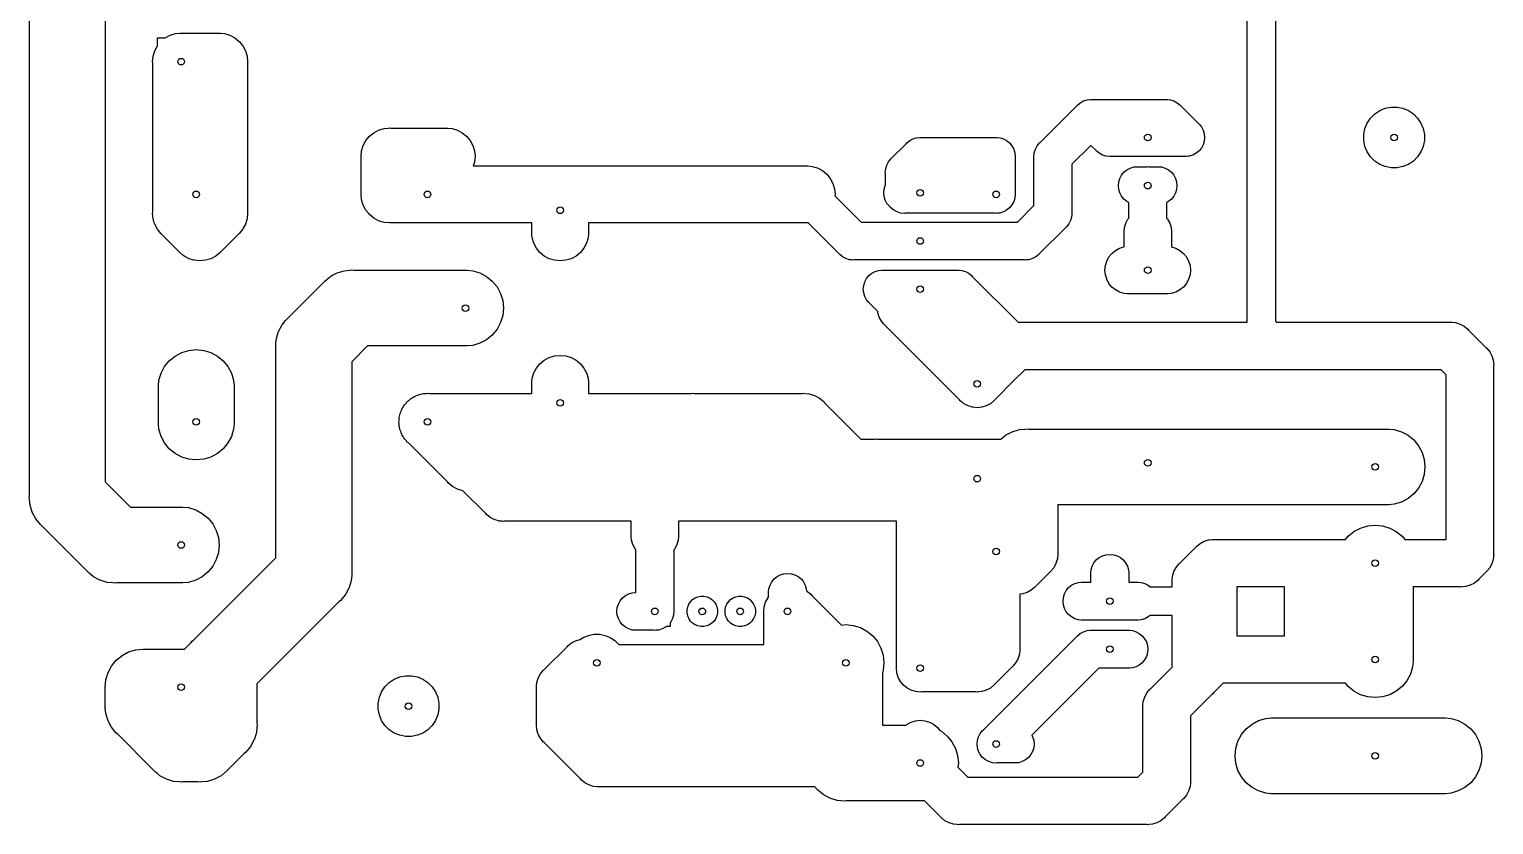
# Model space of a CAD drawing. Extents: x 49 to 127, y -191 to -26.
# Drawn here: x 50 to 127.3, y -191.3 to -149.3 of the extents above; entities that cross this region are included whole.
import ezdxf

# ---------------------------------------------------------------- set-up
doc = ezdxf.new("R2010")
doc.units = 0
doc.layers.add('BLACK', color=7, linetype='CONTINUOUS')

msp = doc.modelspace()

# ---------------------------------------------------------------- linework, layer by layer
at = {"layer": 'BLACK', "linetype": 'CONTINUOUS'}
for p, q in [((114.25, -164.75), (114.25, -140.097)), ((115.75, -140.371), (115.75, -164.689)), ((50, -173.902), (50, -146.098)), ((54, -146.828), (54, -173.172)), ((56.75, -150.159), (56.75, -149.75)), ((56.75, -149.75), (57.1587, -149.75)), ((57.1587, -149.75), (57.1626, -149.747)), ((57.1626, -149.747), (57.4232, -149.607)), ((57.4232, -149.607), (57.7059, -149.522)), ((57.7059, -149.522), (57.9263, -149.5)), ((57.9263, -149.5), (58, -149.493)), ((58, -149.493), (58.0737, -149.5)), ((58.0737, -149.5), (59.9263, -149.5)), ((59.9263, -149.5), (60, -149.493)), ((60, -149.493), (60.0737, -149.5)), ((60.0737, -149.5), (60.2941, -149.522)), ((60.2941, -149.522), (60.5768, -149.607)), ((60.5768, -149.607), (60.8374, -149.747)), ((60.8374, -149.747), (61.0658, -149.934)), ((56.5217, -150.706), (56.6075, -150.423)), ((56.6075, -150.423), (56.7468, -150.163)), ((56.7468, -150.163), (56.75, -150.159)), ((61.0658, -149.934), (61.2532, -150.163)), ((61.2532, -150.163), (61.3925, -150.423)), ((61.3925, -150.423), (61.4783, -150.706)), ((56.4927, -151), (56.5217, -150.706)), ((56.5, -151.074), (56.4927, -151)), ((56.5, -158.926), (56.5, -151.074)), ((61.4783, -150.706), (61.5073, -151)), ((61.5073, -151), (61.5, -151.074)), ((61.5, -151.074), (61.5, -157.926)), ((103.328, -155.258), (105.258, -153.328)), ((105.258, -153.328), (105.289, -153.289)), ((105.289, -153.289), (105.442, -153.165)), ((105.442, -153.165), (105.615, -153.072)), ((105.615, -153.072), (105.804, -153.014)), ((105.804, -153.014), (105.951, -153)), ((105.951, -153), (105.981, -152.997)), ((105.981, -152.997), (106, -152.995)), ((106, -152.995), (106, -152.995)), ((106, -152.995), (106.049, -153)), ((106.049, -153), (109.951, -153)), ((109.951, -153), (110, -152.995)), ((110, -152.995), (110.049, -153)), ((110.049, -153), (110.196, -153.014)), ((110.196, -153.014), (110.385, -153.072)), ((110.385, -153.072), (110.558, -153.165)), ((110.558, -153.165), (110.711, -153.289)), ((110.711, -153.289), (110.742, -153.328)), ((110.742, -153.328), (111.672, -154.258)), ((120.757, -153.98), (120.98, -153.757)), ((120.98, -153.757), (121.242, -153.582)), ((121.242, -153.582), (121.533, -153.461)), ((121.533, -153.461), (121.842, -153.4)), ((121.842, -153.4), (122.158, -153.4)), ((122.158, -153.4), (122.467, -153.461)), ((122.467, -153.461), (122.758, -153.582)), ((122.758, -153.582), (123.02, -153.757)), ((123.02, -153.757), (123.243, -153.98)), ((68.4232, -154.607), (68.7059, -154.522)), ((68.7059, -154.522), (68.9263, -154.5)), ((68.9263, -154.5), (69, -154.493)), ((69, -154.493), (69.0737, -154.5)), ((69.0737, -154.5), (72.0737, -154.5)), ((72.0737, -154.5), (72.2941, -154.522)), ((72.2941, -154.522), (72.5768, -154.607)), ((111.672, -154.258), (111.711, -154.289)), ((111.711, -154.289), (111.835, -154.442)), ((111.835, -154.442), (111.928, -154.615)), ((120.461, -154.533), (120.582, -154.242)), ((120.582, -154.242), (120.757, -153.98)), ((123.243, -153.98), (123.418, -154.242)), ((123.418, -154.242), (123.539, -154.533)), ((67.6075, -155.423), (67.7468, -155.163)), ((67.7468, -155.163), (67.9342, -154.934)), ((67.9342, -154.934), (68.1626, -154.747)), ((68.1626, -154.747), (68.4232, -154.607)), ((72.5768, -154.607), (72.8374, -154.747)), ((72.8374, -154.747), (73.0658, -154.934)), ((73.0658, -154.934), (73.2532, -155.163)), ((73.2532, -155.163), (73.3925, -155.423)), ((96.2582, -155.328), (96.2895, -155.289)), ((96.2895, -155.289), (96.4417, -155.165)), ((96.4417, -155.165), (96.6155, -155.072)), ((96.6155, -155.072), (96.804, -155.014)), ((96.804, -155.014), (96.9509, -155)), ((96.9509, -155), (96.9786, -154.997)), ((96.9786, -154.997), (97, -154.995)), ((97, -154.995), (97, -154.995)), ((97, -154.995), (97.0491, -155)), ((97.0491, -155), (98.8709, -155)), ((98.8709, -155), (98.92, -154.995)), ((98.92, -154.995), (98.9691, -155)), ((98.9691, -155), (100.951, -155)), ((100.951, -155), (101, -154.995)), ((101, -154.995), (101.049, -155)), ((101.049, -155), (101.196, -155.014)), ((101.196, -155.014), (101.385, -155.072)), ((101.385, -155.072), (101.558, -155.165)), ((101.558, -155.165), (101.711, -155.289)), ((101.711, -155.289), (101.835, -155.442)), ((103.165, -155.442), (103.289, -155.289)), ((103.289, -155.289), (103.328, -155.258)), ((111.928, -154.615), (111.986, -154.804)), ((111.986, -155.196), (111.928, -155.385)), ((111.986, -154.804), (112.005, -155)), ((112.005, -155), (111.986, -155.196)), ((120.4, -154.842), (120.461, -154.533)), ((120.4, -155.158), (120.4, -154.842)), ((120.461, -155.467), (120.4, -155.158)), ((123.539, -154.533), (123.6, -154.842)), ((123.6, -155.158), (123.539, -155.467)), ((123.6, -154.842), (123.6, -155.158)), ((67.4927, -156), (67.5217, -155.706)), ((67.5, -156.074), (67.4927, -156)), ((67.5, -157.926), (67.5, -156.074)), ((67.5217, -155.706), (67.6075, -155.423)), ((73.3925, -155.423), (73.4783, -155.706)), ((73.4783, -155.706), (73.5073, -156)), ((73.5073, -156), (73.4783, -156.294)), ((95.4876, -156.098), (96.2582, -155.328)), ((101.835, -155.442), (101.928, -155.615)), ((101.928, -155.615), (101.986, -155.804)), ((101.986, -155.804), (102.005, -156)), ((102.005, -156), (102, -156.049)), ((102, -156.049), (102, -157.951)), ((102.995, -156), (103.014, -155.804)), ((103, -156.049), (102.995, -156)), ((103, -158.586), (103, -156.049)), ((103.014, -155.804), (103.072, -155.615)), ((103.072, -155.615), (103.151, -155.467)), ((103.151, -155.467), (103.165, -155.442)), ((106, -155.414), (105, -156.414)), ((106.258, -155.672), (106, -155.414)), ((106.289, -155.711), (106.258, -155.672)), ((106.328, -155.742), (106.289, -155.711)), ((106.442, -155.835), (106.328, -155.742)), ((106.615, -155.928), (106.442, -155.835)), ((106.804, -155.986), (106.615, -155.928)), ((107, -156.005), (106.804, -155.986)), ((107.049, -156), (107, -156.005)), ((110.951, -156), (107.049, -156)), ((111, -156.005), (110.951, -156)), ((111.049, -156), (111, -156.005)), ((111.134, -155.992), (111.049, -156)), ((111.196, -155.986), (111.134, -155.992)), ((111.385, -155.928), (111.196, -155.986)), ((111.558, -155.835), (111.385, -155.928)), ((111.711, -155.711), (111.558, -155.835)), ((111.835, -155.558), (111.711, -155.711)), ((111.928, -155.385), (111.835, -155.558)), ((120.582, -155.758), (120.461, -155.467)), ((120.757, -156.02), (120.582, -155.758)), ((120.98, -156.243), (120.757, -156.02)), ((123.243, -156.02), (123.02, -156.243)), ((123.418, -155.758), (123.243, -156.02)), ((123.539, -155.467), (123.418, -155.758)), ((73.4783, -156.294), (73.4158, -156.5)), ((73.4158, -156.5), (77.9263, -156.5)), ((77.9263, -156.5), (78, -156.493)), ((78, -156.493), (78.0737, -156.5)), ((78.0737, -156.5), (91.0737, -156.5)), ((91.0737, -156.5), (91.2941, -156.522)), ((91.2941, -156.522), (91.5768, -156.607)), ((91.5768, -156.607), (91.8374, -156.747)), ((91.8374, -156.747), (92.0658, -156.934)), ((95.1552, -156.84), (95.1745, -156.644)), ((95.16, -156.889), (95.1552, -156.84)), ((95.1745, -156.644), (95.2317, -156.455)), ((95.2317, -156.455), (95.3204, -156.289)), ((95.3204, -156.289), (95.3245, -156.282)), ((95.3245, -156.282), (95.4495, -156.129)), ((95.4495, -156.129), (95.4876, -156.098)), ((105, -156.414), (105, -158.951)), ((107.625, -156.982), (107.749, -156.829)), ((107.749, -156.829), (107.902, -156.705)), ((107.902, -156.705), (108.075, -156.612)), ((108.075, -156.612), (108.264, -156.554)), ((108.264, -156.554), (108.411, -156.54)), ((108.411, -156.54), (108.951, -156.54)), ((108.951, -156.54), (109, -156.535)), ((109, -156.535), (109.049, -156.54)), ((109.049, -156.54), (109.589, -156.54)), ((109.589, -156.54), (109.736, -156.554)), ((109.736, -156.554), (109.925, -156.612)), ((109.925, -156.612), (110.098, -156.705)), ((110.098, -156.705), (110.251, -156.829)), ((110.251, -156.829), (110.375, -156.982)), ((121.242, -156.418), (120.98, -156.243)), ((121.533, -156.539), (121.242, -156.418)), ((121.842, -156.6), (121.533, -156.539)), ((122.158, -156.6), (121.842, -156.6)), ((122.467, -156.539), (122.158, -156.6)), ((122.758, -156.418), (122.467, -156.539)), ((123.02, -156.243), (122.758, -156.418)), ((92.0658, -156.934), (92.2532, -157.163)), ((92.2532, -157.163), (92.3925, -157.423)), ((92.3925, -157.423), (92.4783, -157.706)), ((95.0945, -157.724), (95.1517, -157.535)), ((95.1517, -157.535), (95.16, -157.52)), ((95.16, -157.52), (95.16, -156.889)), ((107.455, -157.54), (107.474, -157.344)), ((107.474, -157.736), (107.455, -157.54)), ((107.474, -157.344), (107.532, -157.155)), ((107.532, -157.155), (107.625, -156.982)), ((110.375, -156.982), (110.468, -157.155)), ((110.468, -157.155), (110.526, -157.344)), ((110.526, -157.344), (110.545, -157.54)), ((110.545, -157.54), (110.526, -157.736)), ((61.5, -157.926), (61.5073, -158)), ((61.5073, -158), (61.5, -158.074)), ((61.5, -158.074), (61.5, -158.926)), ((67.4927, -158), (67.5, -157.926)), ((67.5217, -158.294), (67.4927, -158)), ((67.6075, -158.577), (67.5217, -158.294)), ((92.4783, -157.706), (92.5073, -158)), ((92.5073, -158), (92.4989, -158.085)), ((92.4989, -158.085), (93.8742, -159.46)), ((95.0752, -157.92), (95.0945, -157.724)), ((95.0945, -158.116), (95.0752, -157.92)), ((95.1517, -158.305), (95.0945, -158.116)), ((95.2445, -158.478), (95.1517, -158.305)), ((101.928, -158.385), (101.835, -158.558)), ((101.986, -158.196), (101.928, -158.385)), ((102.005, -158), (101.986, -158.196)), ((102, -157.951), (102.005, -158)), ((107.532, -157.925), (107.474, -157.736)), ((107.625, -158.098), (107.532, -157.925)), ((107.749, -158.251), (107.625, -158.098)), ((107.902, -158.375), (107.749, -158.251)), ((108, -158.428), (107.902, -158.375)), ((110.098, -158.375), (110, -158.428)), ((110.251, -158.251), (110.098, -158.375)), ((110.375, -158.098), (110.251, -158.251)), ((110.468, -157.925), (110.375, -158.098)), ((110.526, -157.736), (110.468, -157.925)), ((56.4927, -159), (56.5, -158.926)), ((56.5217, -159.294), (56.4927, -159)), ((61.5073, -159), (61.4783, -159.294)), ((61.5, -158.926), (61.5073, -159)), ((67.7468, -158.837), (67.6075, -158.577)), ((67.8802, -159), (67.7468, -158.837)), ((67.9342, -159.066), (67.8802, -159)), ((68.1626, -159.253), (67.9342, -159.066)), ((95.3695, -158.631), (95.2445, -158.478)), ((95.4076, -158.662), (95.3695, -158.631)), ((95.4182, -158.672), (95.4076, -158.662)), ((95.4495, -158.711), (95.4182, -158.672)), ((95.6017, -158.835), (95.4495, -158.711)), ((95.7755, -158.928), (95.6017, -158.835)), ((95.8654, -158.956), (95.7755, -158.928)), ((95.964, -158.986), (95.8654, -158.956)), ((96.16, -159.005), (95.964, -158.986)), ((96.2091, -159), (96.16, -159.005)), ((96.16, -159.005), (96.16, -159.005)), ((100.951, -159), (96.2091, -159)), ((101, -159.005), (100.951, -159)), ((101.049, -159), (101, -159.005)), ((101.196, -158.986), (101.049, -159)), ((101.385, -158.928), (101.196, -158.986)), ((101.558, -158.835), (101.385, -158.928)), ((101.711, -158.711), (101.558, -158.835)), ((101.835, -158.558), (101.711, -158.711)), ((102.126, -159.46), (103, -158.586)), ((105, -159.049), (104.986, -159.196)), ((105, -158.951), (105.005, -159)), ((105.005, -159), (105, -159.049)), ((105, -159.049), (105, -159.049)), ((108, -159.248), (108, -158.428)), ((110, -158.428), (110, -159.248)), ((56.5864, -159.507), (56.5217, -159.294)), ((56.6075, -159.577), (56.5864, -159.507)), ((56.7468, -159.837), (56.6075, -159.577)), ((56.9342, -160.066), (56.7468, -159.837)), ((61.2532, -159.837), (61.0658, -160.066)), ((61.2798, -159.788), (61.2532, -159.837)), ((61.3925, -159.577), (61.2798, -159.788)), ((61.4783, -159.294), (61.3925, -159.577)), ((68.4232, -159.393), (68.1626, -159.253)), ((68.7059, -159.478), (68.4232, -159.393)), ((69, -159.507), (68.7059, -159.478)), ((69.0737, -159.5), (69, -159.507)), ((76.5, -159.5), (69.0737, -159.5)), ((76.5, -160.074), (76.5, -159.5)), ((91.0737, -159.5), (79.5, -159.5)), ((79.5, -159.5), (79.5, -160.074)), ((91.0847, -159.499), (91.0737, -159.5)), ((92.7182, -161.132), (91.0847, -159.499)), ((93.8742, -159.46), (102.126, -159.46)), ((104.672, -159.742), (103.282, -161.132)), ((104.711, -159.711), (104.672, -159.742)), ((104.835, -159.558), (104.711, -159.711)), ((104.928, -159.385), (104.835, -159.558)), ((104.986, -159.196), (104.928, -159.385)), ((107.75, -159.939), (107.768, -159.755)), ((107.75, -160.77), (107.75, -159.939)), ((107.768, -159.755), (107.84, -159.519)), ((107.84, -159.519), (107.956, -159.302)), ((107.956, -159.302), (108, -159.248)), ((110, -159.248), (110.044, -159.302)), ((110.044, -159.302), (110.16, -159.519)), ((110.16, -159.519), (110.232, -159.755)), ((110.232, -159.755), (110.25, -159.939)), ((110.25, -159.939), (110.25, -160.77)), ((56.9914, -160.113), (56.9342, -160.066)), ((57.8872, -161.009), (56.9914, -160.113)), ((61.0086, -160.113), (60.1128, -161.009)), ((61.0658, -160.066), (61.0086, -160.113)), ((76.5217, -160.294), (76.5, -160.074)), ((76.6075, -160.577), (76.5217, -160.294)), ((76.7468, -160.837), (76.6075, -160.577)), ((79.3925, -160.577), (79.2532, -160.837)), ((79.4783, -160.294), (79.3925, -160.577)), ((79.5, -160.074), (79.4783, -160.294)), ((57.9342, -161.066), (57.8872, -161.009)), ((58.0977, -161.2), (57.9342, -161.066)), ((58.1626, -161.253), (58.0977, -161.2)), ((58.4232, -161.393), (58.1626, -161.253)), ((58.6616, -161.465), (58.4232, -161.393)), ((58.7059, -161.478), (58.6616, -161.465)), ((59, -161.507), (58.7059, -161.478)), ((59.2941, -161.478), (59, -161.507)), ((59.5768, -161.393), (59.2941, -161.478)), ((59.8374, -161.253), (59.5768, -161.393)), ((59.9382, -161.171), (59.8374, -161.253)), ((60.0658, -161.066), (59.9382, -161.171)), ((60.1128, -161.009), (60.0658, -161.066)), ((76.9342, -161.066), (76.7468, -160.837)), ((77.1626, -161.253), (76.9342, -161.066)), ((77.4232, -161.393), (77.1626, -161.253)), ((77.706, -161.478), (77.4232, -161.393)), ((78, -161.507), (77.706, -161.478)), ((78.2941, -161.478), (78, -161.507)), ((78.5768, -161.393), (78.2941, -161.478)), ((78.8374, -161.253), (78.5768, -161.393)), ((79.0658, -161.066), (78.8374, -161.253)), ((79.2532, -160.837), (79.0658, -161.066)), ((92.7495, -161.171), (92.7182, -161.132)), ((92.9017, -161.295), (92.7495, -161.171)), ((93.0755, -161.388), (92.9017, -161.295)), ((93.264, -161.446), (93.0755, -161.388)), ((93.4109, -161.46), (93.264, -161.446)), ((93.46, -161.465), (93.4109, -161.46)), ((93.4109, -161.46), (93.4109, -161.46)), ((93.5091, -161.46), (93.46, -161.465)), ((102.491, -161.46), (93.5091, -161.46)), ((102.54, -161.465), (102.491, -161.46)), ((102.589, -161.46), (102.54, -161.465)), ((102.736, -161.446), (102.589, -161.46)), ((102.925, -161.388), (102.736, -161.446)), ((103.098, -161.295), (102.925, -161.388)), ((103.251, -161.171), (103.098, -161.295)), ((103.282, -161.132), (103.251, -161.171)), ((106.84, -161.519), (106.956, -161.302)), ((106.956, -161.302), (107.112, -161.112)), ((107.112, -161.112), (107.302, -160.956)), ((107.302, -160.956), (107.519, -160.84)), ((107.519, -160.84), (107.75, -160.77)), ((110.25, -160.77), (110.481, -160.84)), ((110.481, -160.84), (110.698, -160.956)), ((110.698, -160.956), (110.888, -161.112)), ((110.888, -161.112), (111.044, -161.302)), ((111.044, -161.302), (111.16, -161.519)), ((65.9575, -162.289), (66.2309, -162.143)), ((66.2309, -162.143), (66.6079, -162.029)), ((66.6079, -162.029), (66.9017, -162)), ((66.9017, -162), (66.9018, -162)), ((66.9018, -162), (67, -161.99)), ((67, -161.99), (67.0982, -162)), ((67.0982, -162), (73.0983, -162)), ((73.0983, -162), (73.3921, -162.029)), ((73.3921, -162.029), (73.7691, -162.143)), ((73.7691, -162.143), (74.1165, -162.329)), ((94.2895, -162.289), (94.4417, -162.165)), ((94.4417, -162.165), (94.6155, -162.072)), ((94.6155, -162.072), (94.804, -162.014)), ((94.804, -162.014), (94.9509, -162)), ((94.9509, -162), (95, -161.995)), ((95, -161.995), (95.0491, -162)), ((95.0491, -162), (98.9509, -162)), ((98.9509, -162), (99, -161.995)), ((99, -161.995), (99.0491, -162)), ((99.0491, -162), (99.196, -162.014)), ((99.196, -162.014), (99.3845, -162.072)), ((99.3845, -162.072), (99.5583, -162.165)), ((99.5583, -162.165), (99.7105, -162.289)), ((106.744, -162), (106.768, -161.755)), ((106.768, -162.245), (106.744, -162)), ((106.768, -161.755), (106.84, -161.519)), ((106.84, -162.481), (106.768, -162.245)), ((111.16, -161.519), (111.232, -161.755)), ((111.232, -162.245), (111.16, -162.481)), ((111.232, -161.755), (111.256, -162)), ((111.256, -162), (111.232, -162.245)), ((63.6553, -164.516), (65.5163, -162.655)), ((65.5163, -162.655), (65.5789, -162.579)), ((65.5789, -162.579), (65.6987, -162.481)), ((65.6987, -162.481), (65.8835, -162.329)), ((65.8835, -162.329), (65.9575, -162.289)), ((74.1165, -162.329), (74.4211, -162.579)), ((74.4211, -162.579), (74.671, -162.883)), ((74.671, -162.883), (74.8567, -163.231)), ((93.9952, -163), (94.0145, -162.804)), ((94.0145, -163.196), (93.9952, -163)), ((94.0145, -162.804), (94.0717, -162.615)), ((94.0717, -162.615), (94.1645, -162.442)), ((94.1645, -162.442), (94.2895, -162.289)), ((99.7105, -162.289), (99.7418, -162.328)), ((99.7418, -162.328), (102.164, -164.75)), ((106.956, -162.698), (106.84, -162.481)), ((107.112, -162.888), (106.956, -162.698)), ((107.302, -163.044), (107.112, -162.888)), ((110.888, -162.888), (110.698, -163.044)), ((111.044, -162.698), (110.888, -162.888)), ((111.16, -162.481), (111.044, -162.698)), ((74.8567, -163.231), (74.9711, -163.608)), ((74.9711, -163.608), (75.0097, -164)), ((94.0717, -163.385), (94.0145, -163.196)), ((94.1645, -163.558), (94.0717, -163.385)), ((94.2895, -163.711), (94.1645, -163.558)), ((94.3276, -163.742), (94.2895, -163.711)), ((94.7612, -164.175), (94.3276, -163.742)), ((107.519, -163.16), (107.302, -163.044)), ((107.755, -163.232), (107.519, -163.16)), ((107.939, -163.25), (107.755, -163.232)), ((108.939, -163.25), (107.939, -163.25)), ((109, -163.256), (108.939, -163.25)), ((109.061, -163.25), (109, -163.256)), ((110.061, -163.25), (109.061, -163.25)), ((110.245, -163.232), (110.061, -163.25)), ((110.481, -163.16), (110.245, -163.232)), ((110.698, -163.044), (110.481, -163.16)), ((63.5789, -164.579), (63.6553, -164.516)), ((74.9711, -164.392), (74.8567, -164.769)), ((75.0097, -164), (74.9711, -164.392)), ((94.7681, -164.245), (94.7612, -164.175)), ((94.8396, -164.481), (94.7681, -164.245)), ((94.9556, -164.698), (94.8396, -164.481)), ((63.0863, -165.419), (63.1433, -165.231)), ((63.1433, -165.231), (63.329, -164.883)), ((63.329, -164.883), (63.5163, -164.655)), ((63.5163, -164.655), (63.5789, -164.579)), ((63.5163, -164.655), (63.5163, -164.655)), ((74.671, -165.117), (74.4211, -165.421)), ((74.8567, -164.769), (74.671, -165.117)), ((95.0727, -164.84), (94.9556, -164.698)), ((98.0727, -167.84), (95.0727, -164.84)), ((102.164, -164.75), (114.25, -164.75)), ((115.75, -164.689), (115.811, -164.75)), ((115.811, -164.75), (124.939, -164.75)), ((124.939, -164.75), (125, -164.744)), ((125, -164.744), (125.061, -164.75)), ((125.061, -164.75), (125.061, -164.75)), ((125.061, -164.75), (125.245, -164.768)), ((125.245, -164.768), (125.481, -164.84)), ((125.481, -164.84), (125.698, -164.956)), ((125.698, -164.956), (125.888, -165.112)), ((125.888, -165.112), (125.927, -165.16)), ((125.927, -165.16), (126.84, -166.073)), ((62.9903, -166), (63.0061, -165.84)), ((63, -166.098), (62.9903, -166)), ((63, -177.172), (63, -166.098)), ((63.0061, -165.84), (63.0289, -165.608)), ((63.0289, -165.608), (63.0863, -165.419)), ((67.8284, -166), (67, -166.828)), ((73.0983, -166), (67.8284, -166)), ((73.3921, -165.971), (73.0983, -166)), ((73.7691, -165.857), (73.3921, -165.971)), ((74.1165, -165.671), (73.7691, -165.857)), ((74.4211, -165.421), (74.1165, -165.671)), ((126.84, -166.073), (126.888, -166.112)), ((126.888, -166.112), (127.044, -166.302)), ((57.129, -167.083), (57.3789, -166.779)), ((57.3789, -166.779), (57.6835, -166.529)), ((57.6835, -166.529), (58.0309, -166.343)), ((58.0309, -166.343), (58.4079, -166.229)), ((58.4079, -166.229), (58.8, -166.19)), ((58.8, -166.19), (59.1921, -166.229)), ((59.1921, -166.229), (59.5691, -166.343)), ((59.5691, -166.343), (59.9165, -166.529)), ((59.9165, -166.529), (60.2211, -166.779)), ((60.2211, -166.779), (60.471, -167.083)), ((67, -166.828), (67, -177.902)), ((76.9342, -166.934), (77.1626, -166.747)), ((77.1626, -166.747), (77.4232, -166.607)), ((77.4232, -166.607), (77.7059, -166.522)), ((77.7059, -166.522), (78, -166.493)), ((78, -166.493), (78.294, -166.522)), ((78.294, -166.522), (78.5768, -166.607)), ((78.5768, -166.607), (78.8374, -166.747)), ((78.8374, -166.747), (79.0658, -166.934)), ((127.044, -166.302), (127.107, -166.419)), ((127.107, -166.419), (127.16, -166.519)), ((127.16, -166.519), (127.232, -166.755)), ((127.232, -166.755), (127.256, -167)), ((56.8289, -167.808), (56.9433, -167.431)), ((56.9433, -167.431), (57.129, -167.083)), ((60.471, -167.083), (60.6567, -167.431)), ((60.6567, -167.431), (60.7711, -167.808)), ((76.5217, -167.706), (76.6075, -167.423)), ((76.6075, -167.423), (76.7468, -167.163)), ((76.7468, -167.163), (76.9342, -166.934)), ((79.0658, -166.934), (79.2532, -167.163)), ((79.2532, -167.163), (79.3925, -167.423)), ((79.3925, -167.423), (79.4783, -167.706)), ((102.518, -167.25), (101.927, -167.84)), ((124.482, -167.25), (102.518, -167.25)), ((124.75, -167.518), (124.482, -167.25)), ((124.75, -176.21), (124.75, -167.518)), ((127.256, -167), (127.25, -167.061)), ((127.25, -167.061), (127.25, -176.939)), ((56.8, -168.102), (56.8289, -167.808)), ((56.8, -170.098), (56.8, -168.102)), ((60.7711, -167.808), (60.8, -168.102)), ((60.8, -168.102), (60.8, -170.098)), ((76.5, -167.926), (76.5217, -167.706)), ((76.5, -168.5), (76.5, -167.926)), ((79.4783, -167.706), (79.5, -167.926)), ((79.5, -167.926), (79.5, -168.5)), ((98.1118, -167.888), (98.0727, -167.84)), ((98.1595, -167.927), (98.1118, -167.888)), ((99.0727, -168.84), (98.1595, -167.927)), ((101.927, -167.84), (100.927, -168.84)), ((101.927, -167.84), (101.927, -167.84)), ((69.7119, -169.228), (69.7468, -169.163)), ((69.7468, -169.163), (69.7937, -169.105)), ((69.7937, -169.105), (69.8349, -169.044)), ((69.8349, -169.044), (69.8872, -168.991)), ((69.8872, -168.991), (69.9342, -168.934)), ((69.9342, -168.934), (69.9914, -168.887)), ((69.9914, -168.887), (70.0438, -168.835)), ((70.0438, -168.835), (70.1054, -168.794)), ((70.1054, -168.794), (70.1626, -168.747)), ((70.1626, -168.747), (70.2279, -168.712)), ((70.2279, -168.712), (70.2895, -168.671)), ((70.2895, -168.671), (70.3579, -168.642)), ((70.3579, -168.642), (70.4232, -168.607)), ((70.4232, -168.607), (70.494, -168.586)), ((70.494, -168.586), (70.5625, -168.558)), ((70.5625, -168.558), (70.6351, -168.543)), ((70.6351, -168.543), (70.7059, -168.522)), ((70.7059, -168.522), (70.7796, -168.514)), ((70.7796, -168.514), (70.8523, -168.5)), ((70.8523, -168.5), (70.9263, -168.5)), ((70.9263, -168.5), (71, -168.493)), ((71, -168.493), (71.0737, -168.5)), ((71.0737, -168.5), (76.5, -168.5)), ((79.5, -168.5), (84.9263, -168.5)), ((84.9263, -168.5), (85, -168.493)), ((85, -168.493), (85.0737, -168.5)), ((85.0737, -168.5), (90.7663, -168.5)), ((90.7663, -168.5), (90.84, -168.493)), ((90.84, -168.493), (90.9137, -168.5)), ((90.9137, -168.5), (91.1341, -168.522)), ((91.1341, -168.522), (91.4168, -168.607)), ((91.4168, -168.607), (91.6774, -168.747)), ((91.6774, -168.747), (91.9058, -168.934)), ((91.9058, -168.934), (91.9528, -168.991)), ((91.9528, -168.991), (92.0086, -169.047)), ((92.0086, -169.047), (93.8713, -170.91)), ((99.1118, -168.888), (99.0727, -168.84)), ((99.1595, -168.927), (99.1118, -168.888)), ((99.2481, -169), (99.1595, -168.927)), ((99.1595, -168.927), (99.1595, -168.927)), ((99.3022, -169.044), (99.2481, -169)), ((99.3552, -169.073), (99.3022, -169.044)), ((99.5193, -169.16), (99.3552, -169.073)), ((99.755, -169.232), (99.5193, -169.16)), ((100.481, -169.16), (100.245, -169.232)), ((100.698, -169.044), (100.481, -169.16)), ((100.888, -168.888), (100.698, -169.044)), ((100.927, -168.84), (100.888, -168.888)), ((69.4927, -170), (69.5, -169.926)), ((69.5, -169.852), (69.5144, -169.78)), ((69.5, -169.926), (69.5, -169.852)), ((69.5144, -169.78), (69.5217, -169.706)), ((69.5217, -169.706), (69.5432, -169.635)), ((69.5432, -169.635), (69.5576, -169.562)), ((69.5576, -169.562), (69.586, -169.494)), ((69.586, -169.494), (69.6075, -169.423)), ((69.6075, -169.423), (69.6424, -169.358)), ((69.6424, -169.358), (69.6707, -169.289)), ((69.6707, -169.289), (69.7119, -169.228)), ((99.7791, -169.234), (99.755, -169.232)), ((100, -169.256), (99.7791, -169.234)), ((100.245, -169.232), (100, -169.256)), ((56.8289, -170.392), (56.8, -170.098)), ((56.9433, -170.769), (56.8289, -170.392)), ((60.7711, -170.392), (60.6567, -170.769)), ((60.8, -170.098), (60.7711, -170.392)), ((69.5, -170.074), (69.4927, -170)), ((69.5, -170.148), (69.5, -170.074)), ((69.5144, -170.22), (69.5, -170.148)), ((69.5217, -170.294), (69.5144, -170.22)), ((69.5432, -170.365), (69.5217, -170.294)), ((69.5576, -170.438), (69.5432, -170.365)), ((69.586, -170.506), (69.5576, -170.438)), ((69.6075, -170.577), (69.586, -170.506)), ((69.6424, -170.642), (69.6075, -170.577)), ((69.6707, -170.711), (69.6424, -170.642)), ((69.7119, -170.772), (69.6707, -170.711)), ((101.259, -170.91), (101.503, -170.709)), ((101.503, -170.709), (101.851, -170.523)), ((101.851, -170.523), (102.228, -170.409)), ((102.228, -170.409), (102.522, -170.38)), ((102.522, -170.38), (102.62, -170.37)), ((102.522, -170.38), (102.522, -170.38)), ((102.62, -170.37), (102.718, -170.38)), ((102.718, -170.38), (121.718, -170.38)), ((121.718, -170.38), (122.012, -170.409)), ((122.012, -170.409), (122.389, -170.523)), ((122.389, -170.523), (122.737, -170.709)), ((122.737, -170.709), (123.041, -170.959)), ((57.129, -171.117), (56.9433, -170.769)), ((57.3789, -171.421), (57.129, -171.117)), ((57.6835, -171.671), (57.3789, -171.421)), ((60.2211, -171.421), (59.9165, -171.671)), ((60.471, -171.117), (60.2211, -171.421)), ((60.6567, -170.769), (60.471, -171.117)), ((69.7468, -170.837), (69.7119, -170.772)), ((69.7937, -170.895), (69.7468, -170.837)), ((69.8349, -170.956), (69.7937, -170.895)), ((69.8872, -171.009), (69.8349, -170.956)), ((69.9342, -171.066), (69.8872, -171.009)), ((69.9914, -171.113), (69.9342, -171.066)), ((70.0438, -171.165), (69.9914, -171.113)), ((72.0472, -173.169), (70.0438, -171.165)), ((70.0438, -171.165), (70.0438, -171.165)), ((93.8713, -170.91), (94.6186, -170.91)), ((94.6186, -170.91), (94.68, -170.904)), ((94.68, -170.904), (94.7414, -170.91)), ((94.7414, -170.91), (101.259, -170.91)), ((123.041, -170.959), (123.291, -171.263)), ((123.291, -171.263), (123.477, -171.611)), ((58.0309, -171.857), (57.6835, -171.671)), ((58.4079, -171.971), (58.0309, -171.857)), ((58.8, -172.01), (58.4079, -171.971)), ((59.1921, -171.971), (58.8, -172.01)), ((59.5691, -171.857), (59.1921, -171.971)), ((59.9165, -171.671), (59.5691, -171.857)), ((123.477, -171.611), (123.591, -171.988)), ((123.591, -171.988), (123.63, -172.38)), ((123.591, -172.772), (123.477, -173.149)), ((123.63, -172.38), (123.591, -172.772)), ((54, -173.172), (55.3284, -174.5)), ((72.0942, -173.226), (72.0472, -173.169)), ((72.3226, -173.413), (72.0942, -173.226)), ((72.5832, -173.553), (72.3226, -173.413)), ((72.8659, -173.638), (72.5832, -173.553)), ((72.871, -173.639), (72.8659, -173.638)), ((74.0727, -174.84), (72.871, -173.639)), ((123.041, -173.801), (122.737, -174.051)), ((123.291, -173.497), (123.041, -173.801)), ((123.477, -173.149), (123.291, -173.497)), ((49.9903, -174), (50, -173.902)), ((50, -174.098), (49.9903, -174)), ((50.0289, -174.392), (50, -174.098)), ((50, -174.098), (50, -174.098)), ((50.1433, -174.769), (50.0289, -174.392)), ((55.3284, -174.5), (58.0983, -174.5)), ((58.0983, -174.5), (58.3921, -174.529)), ((58.3921, -174.529), (58.7691, -174.643)), ((121.718, -174.38), (104.25, -174.38)), ((104.25, -174.38), (104.25, -176.939)), ((122.012, -174.351), (121.718, -174.38)), ((122.389, -174.237), (122.012, -174.351)), ((122.737, -174.051), (122.389, -174.237)), ((50.329, -175.117), (50.1433, -174.769)), ((50.5789, -175.421), (50.329, -175.117)), ((58.7691, -174.643), (59.1165, -174.829)), ((59.1165, -174.829), (59.4211, -175.079)), ((59.4211, -175.079), (59.671, -175.383)), ((59.671, -175.383), (59.8567, -175.731)), ((74.1118, -174.888), (74.0727, -174.84)), ((74.3022, -175.044), (74.1118, -174.888)), ((74.4819, -175.14), (74.3022, -175.044)), ((74.5193, -175.16), (74.4819, -175.14)), ((74.755, -175.232), (74.5193, -175.16)), ((74.7805, -175.234), (74.755, -175.232)), ((74.9386, -175.25), (74.7805, -175.234)), ((75, -175.256), (74.9386, -175.25)), ((74.9386, -175.25), (74.9386, -175.25)), ((75.0614, -175.25), (75, -175.256)), ((81.75, -175.25), (75.0614, -175.25)), ((81.75, -176.061), (81.75, -175.25)), ((95.75, -175.25), (84.25, -175.25)), ((84.25, -175.25), (84.25, -176.061)), ((95.75, -182.939), (95.75, -175.25)), ((50.6553, -175.484), (50.5789, -175.421)), ((53.0163, -177.845), (50.6553, -175.484)), ((59.8567, -175.731), (59.9711, -176.108)), ((59.9711, -176.108), (60.0097, -176.5)), ((81.7681, -176.245), (81.75, -176.061)), ((84.25, -176.061), (84.2319, -176.245)), ((119.439, -176.21), (119.579, -176.039)), ((119.579, -176.039), (119.883, -175.789)), ((119.883, -175.789), (120.231, -175.603)), ((120.231, -175.603), (120.608, -175.489)), ((120.608, -175.489), (121, -175.45)), ((121, -175.45), (121.392, -175.489)), ((121.392, -175.489), (121.769, -175.603)), ((121.769, -175.603), (122.117, -175.789)), ((122.117, -175.789), (122.421, -176.039)), ((122.421, -176.039), (122.561, -176.21)), ((59.9711, -176.892), (59.8567, -177.269)), ((60.0097, -176.5), (59.9711, -176.892)), ((81.8396, -176.481), (81.7681, -176.245)), ((81.9556, -176.698), (81.8396, -176.481)), ((82, -176.752), (81.9556, -176.698)), ((82, -179), (82, -176.752)), ((84.0444, -176.698), (84, -176.752)), ((84, -176.752), (84, -179.951)), ((84.1604, -176.481), (84.0444, -176.698)), ((84.2319, -176.245), (84.1604, -176.481)), ((110.7, -177.453), (111.533, -176.62)), ((111.533, -176.62), (111.572, -176.572)), ((111.572, -176.572), (111.762, -176.416)), ((111.762, -176.416), (111.979, -176.3)), ((111.979, -176.3), (112.16, -176.245)), ((112.16, -176.245), (112.215, -176.228)), ((112.215, -176.228), (112.241, -176.226)), ((112.241, -176.226), (112.399, -176.21)), ((112.399, -176.21), (112.46, -176.204)), ((112.46, -176.204), (112.521, -176.21)), ((112.521, -176.21), (117.399, -176.21)), ((117.399, -176.21), (117.46, -176.204)), ((117.46, -176.204), (117.521, -176.21)), ((117.521, -176.21), (119.439, -176.21)), ((122.561, -176.21), (124.75, -176.21)), ((58.6553, -181.516), (63, -177.172)), ((59.671, -177.617), (59.4211, -177.921)), ((59.8567, -177.269), (59.671, -177.617)), ((104.044, -177.698), (103.888, -177.888)), ((104.16, -177.481), (104.044, -177.698)), ((104.226, -177.265), (104.16, -177.481)), ((104.232, -177.245), (104.226, -177.265)), ((104.242, -177.142), (104.232, -177.245)), ((104.25, -177.061), (104.242, -177.142)), ((104.25, -176.939), (104.256, -177)), ((104.256, -177), (104.25, -177.061)), ((104.25, -177.061), (104.25, -177.061)), ((106.014, -177.804), (106.072, -177.615)), ((106.072, -177.615), (106.165, -177.442)), ((106.165, -177.442), (106.289, -177.289)), ((106.289, -177.289), (106.442, -177.165)), ((106.442, -177.165), (106.615, -177.072)), ((106.615, -177.072), (106.804, -177.014)), ((106.804, -177.014), (107, -176.995)), ((107, -176.995), (107.196, -177.014)), ((107.196, -177.014), (107.385, -177.072)), ((107.385, -177.072), (107.558, -177.165)), ((107.558, -177.165), (107.711, -177.289)), ((107.711, -177.289), (107.835, -177.442)), ((107.835, -177.442), (107.928, -177.615)), ((107.928, -177.615), (107.986, -177.804)), ((110.38, -177.899), (110.496, -177.682)), ((110.496, -177.682), (110.652, -177.492)), ((110.652, -177.492), (110.7, -177.453)), ((127.044, -177.698), (126.888, -177.888)), ((127.16, -177.481), (127.044, -177.698)), ((127.204, -177.336), (127.16, -177.481)), ((127.232, -177.245), (127.204, -177.336)), ((127.242, -177.142), (127.232, -177.245)), ((127.25, -177.061), (127.242, -177.142)), ((127.25, -176.939), (127.256, -177)), ((127.256, -177), (127.25, -177.061)), ((127.25, -177.061), (127.25, -177.061)), ((53.0789, -177.921), (53.0163, -177.845)), ((53.1553, -177.984), (53.0789, -177.921)), ((53.3835, -178.171), (53.1553, -177.984)), ((53.1553, -177.984), (53.1553, -177.984)), ((53.715, -178.348), (53.3835, -178.171)), ((53.7309, -178.357), (53.715, -178.348)), ((54.1079, -178.471), (53.7309, -178.357)), ((54.4017, -178.5), (54.1079, -178.471)), ((58.3921, -178.471), (58.0983, -178.5)), ((58.7691, -178.357), (58.3921, -178.471)), ((59.1165, -178.171), (58.7691, -178.357)), ((59.4211, -177.921), (59.1165, -178.171)), ((66.9711, -178.392), (66.8643, -178.744)), ((67, -178.098), (66.9711, -178.392)), ((67, -177.902), (67.0097, -178)), ((67.0097, -178), (67, -178.098)), ((67, -178.098), (67, -178.098)), ((89.0717, -178.615), (89.1645, -178.442)), ((89.1645, -178.442), (89.2895, -178.289)), ((89.2895, -178.289), (89.4417, -178.165)), ((89.4417, -178.165), (89.6155, -178.072)), ((89.6155, -178.072), (89.804, -178.014)), ((89.804, -178.014), (90, -177.995)), ((90, -177.995), (90.196, -178.014)), ((90.196, -178.014), (90.3845, -178.072)), ((90.3845, -178.072), (90.5583, -178.165)), ((90.5583, -178.165), (90.7105, -178.289)), ((90.7105, -178.289), (90.8355, -178.442)), ((90.8355, -178.442), (90.9283, -178.615)), ((103.84, -177.927), (103.087, -178.68)), ((103.888, -177.888), (103.84, -177.927)), ((105.155, -178.532), (105.344, -178.474)), ((105.344, -178.474), (105.491, -178.46)), ((105.491, -178.46), (106, -178.46)), ((106, -177.951), (106.014, -177.804)), ((106, -178.46), (106, -177.951)), ((107.986, -177.804), (108, -177.951)), ((108, -177.951), (108, -178.46)), ((108, -178.46), (108.509, -178.46)), ((108.509, -178.46), (108.656, -178.474)), ((108.656, -178.474), (108.845, -178.532)), ((110.284, -178.38), (110.29, -178.319)), ((110.29, -178.441), (110.284, -178.38)), ((110.29, -178.319), (110.308, -178.135)), ((110.29, -178.319), (110.29, -178.319)), ((110.29, -178.71), (110.29, -178.441)), ((110.308, -178.135), (110.38, -177.899)), ((126.428, -178.348), (126.238, -178.504)), ((126.467, -178.3), (126.428, -178.348)), ((126.84, -177.927), (126.467, -178.3)), ((126.888, -177.888), (126.84, -177.927)), ((54.4018, -178.5), (54.4017, -178.5)), ((54.5, -178.51), (54.4018, -178.5)), ((54.5982, -178.5), (54.5, -178.51)), ((58.0983, -178.5), (54.5982, -178.5)), ((66.671, -179.117), (66.4837, -179.345)), ((66.8567, -178.769), (66.671, -179.117)), ((66.8643, -178.744), (66.8567, -178.769)), ((81.2895, -179.289), (81.4417, -179.165)), ((81.4417, -179.165), (81.6155, -179.072)), ((81.6155, -179.072), (81.804, -179.014)), ((81.804, -179.014), (81.9509, -179)), ((81.9509, -179), (82, -179)), ((85.1211, -179.291), (85.2666, -179.231)), ((85.2666, -179.231), (85.4212, -179.2)), ((85.4212, -179.2), (85.5788, -179.2)), ((85.5788, -179.2), (85.7334, -179.231)), ((85.7334, -179.231), (85.8789, -179.291)), ((87.1211, -179.291), (87.2666, -179.231)), ((87.2666, -179.231), (87.4212, -179.2)), ((87.4212, -179.2), (87.5788, -179.2)), ((87.5788, -179.2), (87.7334, -179.231)), ((87.7334, -179.231), (87.8789, -179.291)), ((88.9556, -179.302), (89, -179.248)), ((89, -178.951), (89.0145, -178.804)), ((89, -179.248), (89, -178.951)), ((89.0145, -178.804), (89.0717, -178.615)), ((90.9283, -178.615), (90.9855, -178.804)), ((90.9855, -178.804), (90.9973, -178.923)), ((90.9973, -178.923), (91.0578, -178.956)), ((91.0578, -178.956), (91.2482, -179.112)), ((91.2482, -179.112), (91.2873, -179.16)), ((91.2873, -179.16), (92.8498, -180.722)), ((102.405, -179.072), (102.25, -179.087)), ((102.25, -179.087), (102.25, -181.939)), ((102.641, -179), (102.405, -179.072)), ((102.858, -178.884), (102.641, -179)), ((103.048, -178.728), (102.858, -178.884)), ((103.087, -178.68), (103.048, -178.728)), ((104.554, -179.264), (104.612, -179.075)), ((104.612, -179.075), (104.705, -178.902)), ((104.705, -178.902), (104.829, -178.749)), ((104.829, -178.749), (104.982, -178.625)), ((104.982, -178.625), (105.155, -178.532)), ((108.845, -178.532), (109.018, -178.625)), ((109.018, -178.625), (109.122, -178.71)), ((109.122, -178.71), (110.29, -178.71)), ((113.71, -178.71), (113.71, -181.29)), ((116.21, -178.71), (113.71, -178.71)), ((116.21, -181.29), (116.21, -178.71)), ((125.479, -178.71), (123, -178.71)), ((123, -178.71), (123, -182.638)), ((125.54, -178.716), (125.479, -178.71)), ((125.601, -178.71), (125.54, -178.716)), ((125.785, -178.692), (125.601, -178.71)), ((125.601, -178.71), (125.601, -178.71)), ((126.021, -178.62), (125.785, -178.692)), ((126.238, -178.504), (126.021, -178.62)), ((66.3447, -179.484), (62, -183.828)), ((66.4211, -179.421), (66.3447, -179.484)), ((66.4837, -179.345), (66.4211, -179.421)), ((66.4837, -179.345), (66.4837, -179.345)), ((80.9952, -180), (81.0145, -179.804)), ((81.0145, -180.196), (80.9952, -180)), ((81.0145, -179.804), (81.0717, -179.615)), ((81.0717, -179.615), (81.1645, -179.442)), ((81.1645, -179.442), (81.2895, -179.289)), ((84.0048, -180), (83.9855, -180.196)), ((84, -179.951), (84.0048, -180)), ((84.7, -179.921), (84.7307, -179.767)), ((84.7, -180.079), (84.7, -179.921)), ((84.7307, -179.767), (84.791, -179.621)), ((84.791, -179.621), (84.8786, -179.49)), ((84.8786, -179.49), (84.99, -179.379)), ((84.99, -179.379), (85.1211, -179.291)), ((85.8789, -179.291), (86.01, -179.379)), ((86.01, -179.379), (86.1214, -179.49)), ((86.1214, -179.49), (86.209, -179.621)), ((86.209, -179.621), (86.2693, -179.767)), ((86.2693, -179.767), (86.3, -179.921)), ((86.3, -179.921), (86.3, -180.079)), ((86.7, -179.921), (86.7307, -179.767)), ((86.7, -180.079), (86.7, -179.921)), ((86.7307, -179.767), (86.791, -179.621)), ((86.791, -179.621), (86.8786, -179.49)), ((86.8786, -179.49), (86.99, -179.379)), ((86.99, -179.379), (87.1211, -179.291)), ((87.8789, -179.291), (88.01, -179.379)), ((88.01, -179.379), (88.1214, -179.49)), ((88.1214, -179.49), (88.209, -179.621)), ((88.209, -179.621), (88.2693, -179.767)), ((88.2693, -179.767), (88.3, -179.921)), ((88.3, -179.921), (88.3, -180.079)), ((88.744, -180), (88.7681, -179.755)), ((88.75, -180.061), (88.744, -180)), ((88.7681, -179.755), (88.8396, -179.519)), ((88.8396, -179.519), (88.9556, -179.302)), ((104.535, -179.46), (104.554, -179.264)), ((104.554, -179.656), (104.535, -179.46)), ((104.612, -179.845), (104.554, -179.656)), ((104.705, -180.018), (104.612, -179.845)), ((104.829, -180.171), (104.705, -180.018)), ((81.0717, -180.385), (81.0145, -180.196)), ((81.1645, -180.558), (81.0717, -180.385)), ((81.2895, -180.711), (81.1645, -180.558)), ((81.4417, -180.835), (81.2895, -180.711)), ((83.6015, -180.8), (83.5583, -180.835)), ((83.8, -180.8), (83.6015, -180.8)), ((83.8355, -180.558), (83.8, -180.602)), ((83.8, -180.602), (83.8, -180.8)), ((83.9283, -180.385), (83.8355, -180.558)), ((83.9855, -180.196), (83.9283, -180.385)), ((84.7307, -180.233), (84.7, -180.079)), ((84.791, -180.379), (84.7307, -180.233)), ((84.8786, -180.51), (84.791, -180.379)), ((84.99, -180.621), (84.8786, -180.51)), ((85.1211, -180.709), (84.99, -180.621)), ((85.2666, -180.769), (85.1211, -180.709)), ((85.4212, -180.8), (85.2666, -180.769)), ((85.5788, -180.8), (85.4212, -180.8)), ((85.7334, -180.769), (85.5788, -180.8)), ((85.8789, -180.709), (85.7334, -180.769)), ((86.01, -180.621), (85.8789, -180.709)), ((86.1214, -180.51), (86.01, -180.621)), ((86.209, -180.379), (86.1214, -180.51)), ((86.2693, -180.233), (86.209, -180.379)), ((86.3, -180.079), (86.2693, -180.233)), ((86.7307, -180.233), (86.7, -180.079)), ((86.791, -180.379), (86.7307, -180.233)), ((86.8786, -180.51), (86.791, -180.379)), ((86.99, -180.621), (86.8786, -180.51)), ((87.1211, -180.709), (86.99, -180.621)), ((87.2666, -180.769), (87.1211, -180.709)), ((87.4212, -180.8), (87.2666, -180.769)), ((87.5788, -180.8), (87.4212, -180.8)), ((87.7334, -180.769), (87.5788, -180.8)), ((87.8789, -180.709), (87.7334, -180.769)), ((88.01, -180.621), (87.8789, -180.709)), ((88.1214, -180.51), (88.01, -180.621)), ((88.209, -180.379), (88.1214, -180.51)), ((88.2693, -180.233), (88.209, -180.379)), ((88.3, -180.079), (88.2693, -180.233)), ((88.75, -181.75), (88.75, -180.061)), ((92.8498, -180.722), (93.07, -180.7)), ((93.07, -180.7), (93.4621, -180.739)), ((93.4621, -180.739), (93.8391, -180.853)), ((104.982, -180.295), (104.829, -180.171)), ((105.155, -180.388), (104.982, -180.295)), ((105.344, -180.446), (105.155, -180.388)), ((105.491, -180.46), (105.344, -180.446)), ((106.951, -180.46), (105.491, -180.46)), ((107, -180.465), (106.951, -180.46)), ((107.049, -180.46), (107, -180.465)), ((108.509, -180.46), (107.049, -180.46)), ((108.656, -180.446), (108.509, -180.46)), ((108.845, -180.388), (108.656, -180.446)), ((109.018, -180.295), (108.845, -180.388)), ((109.122, -180.21), (109.018, -180.295)), ((110.29, -180.21), (109.122, -180.21)), ((110.29, -182.942), (110.29, -180.21)), ((58.5789, -181.579), (58.6553, -181.516)), ((78.5922, -181.666), (78.8093, -181.55)), ((78.8093, -181.55), (78.9901, -181.495)), ((78.9901, -181.495), (79.045, -181.478)), ((79.045, -181.478), (79.0705, -181.476)), ((79.0705, -181.476), (79.0787, -181.475)), ((79.0787, -181.475), (79.2195, -181.381)), ((79.2195, -181.381), (79.4925, -181.268)), ((79.4925, -181.268), (79.7823, -181.21)), ((79.7823, -181.21), (80.0777, -181.21)), ((80.0777, -181.21), (80.3675, -181.268)), ((80.3675, -181.268), (80.6405, -181.381)), ((80.6405, -181.381), (80.8862, -181.545)), ((80.8862, -181.545), (81.0913, -181.75)), ((81.6155, -180.928), (81.4417, -180.835)), ((81.804, -180.986), (81.6155, -180.928)), ((81.9509, -181), (81.804, -180.986)), ((82.9509, -181), (81.9509, -181)), ((83, -181.005), (82.9509, -181)), ((83.0491, -181), (83, -181.005)), ((83.196, -180.986), (83.0491, -181)), ((83.3845, -180.928), (83.196, -180.986)), ((83.5583, -180.835), (83.3845, -180.928)), ((93.8391, -180.853), (94.1865, -181.039)), ((94.1865, -181.039), (94.4911, -181.289)), ((94.4911, -181.289), (94.741, -181.593)), ((101.828, -184.758), (105.258, -181.328)), ((105.258, -181.328), (105.289, -181.289)), ((105.289, -181.289), (105.442, -181.165)), ((105.442, -181.165), (105.615, -181.072)), ((105.615, -181.072), (105.804, -181.014)), ((105.804, -181.014), (105.951, -181)), ((105.951, -181), (106, -180.995)), ((105.951, -181), (105.951, -181)), ((106, -180.995), (106.049, -181)), ((106.049, -181), (108.049, -181)), ((108.049, -181), (108.196, -181.014)), ((108.196, -181.014), (108.385, -181.072)), ((108.385, -181.072), (108.558, -181.165)), ((108.558, -181.165), (108.711, -181.289)), ((108.711, -181.289), (108.835, -181.442)), ((108.835, -181.442), (108.928, -181.615)), ((113.71, -181.29), (116.21, -181.29)), ((54.5789, -182.579), (54.8835, -182.329)), ((54.8835, -182.329), (55.2309, -182.143)), ((55.2309, -182.143), (55.6079, -182.029)), ((55.6079, -182.029), (55.7908, -182.011)), ((55.7908, -182.011), (56, -181.99)), ((56, -181.99), (56.0983, -182)), ((56.0983, -182), (57.9017, -182)), ((57.9017, -182), (58, -181.99)), ((58, -181.99), (58.0983, -182)), ((58.0983, -182), (58.1716, -182)), ((58.1716, -182), (58.5163, -181.655)), ((58.5163, -181.655), (58.5789, -181.579)), ((77.1595, -183.073), (78.3627, -181.87)), ((78.3627, -181.87), (78.4018, -181.822)), ((78.4018, -181.822), (78.5922, -181.666)), ((81.0913, -181.75), (88.75, -181.75)), ((94.741, -181.593), (94.9267, -181.941)), ((94.9267, -181.941), (95.0411, -182.318)), ((95.0411, -182.318), (95.0797, -182.71)), ((102.232, -182.245), (102.16, -182.481)), ((102.25, -182.061), (102.232, -182.245)), ((102.25, -181.939), (102.256, -182)), ((102.256, -182), (102.25, -182.061)), ((102.25, -182.061), (102.25, -182.061)), ((108.928, -181.615), (108.986, -181.804)), ((108.986, -182.196), (108.928, -182.385)), ((108.986, -181.804), (109.005, -182)), ((109.005, -182), (108.986, -182.196)), ((54.1433, -183.231), (54.329, -182.883)), ((54.329, -182.883), (54.5789, -182.579)), ((76.9556, -183.302), (77.1118, -183.112)), ((77.1118, -183.112), (77.1595, -183.073)), ((95.0411, -183.102), (95, -183.237)), ((95.0797, -182.71), (95.0411, -183.102)), ((95.744, -183), (95.75, -182.939)), ((95.7681, -183.245), (95.744, -183)), ((101.84, -182.927), (100.927, -183.84)), ((101.888, -182.888), (101.84, -182.927)), ((102.044, -182.698), (101.888, -182.888)), ((102.16, -182.481), (102.044, -182.698)), ((106.414, -183), (103.242, -186.172)), ((108.049, -183), (106.414, -183)), ((108.196, -182.986), (108.049, -183)), ((108.385, -182.928), (108.196, -182.986)), ((108.558, -182.835), (108.385, -182.928)), ((108.711, -182.711), (108.558, -182.835)), ((108.835, -182.558), (108.711, -182.711)), ((108.928, -182.385), (108.835, -182.558)), ((109.16, -184.073), (110.29, -182.942)), ((122.971, -182.932), (122.857, -183.309)), ((123, -182.638), (122.971, -182.932)), ((53.9903, -184), (54.0289, -183.608)), ((54.0289, -183.608), (54.1433, -183.231)), ((62, -183.828), (62, -185.902)), ((68.7572, -183.98), (68.9801, -183.757)), ((68.9801, -183.757), (69.2421, -183.582)), ((69.2421, -183.582), (69.5333, -183.461)), ((69.5333, -183.461), (69.8424, -183.4)), ((69.8424, -183.4), (70.1576, -183.4)), ((70.1576, -183.4), (70.4667, -183.461)), ((70.4667, -183.461), (70.7579, -183.582)), ((70.7579, -183.582), (71.0199, -183.757)), ((71.0199, -183.757), (71.2428, -183.98)), ((76.75, -183.939), (76.7681, -183.755)), ((76.7681, -183.755), (76.8396, -183.519)), ((76.8396, -183.519), (76.9556, -183.302)), ((95, -183.237), (95, -186)), ((95.8396, -183.481), (95.7681, -183.245)), ((95.9556, -183.698), (95.8396, -183.481)), ((96.1118, -183.888), (95.9556, -183.698)), ((96.3022, -184.044), (96.1118, -183.888)), ((100.888, -183.888), (100.698, -184.044)), ((100.927, -183.84), (100.888, -183.888)), ((112.978, -183.79), (112.467, -184.3)), ((117.479, -183.79), (112.978, -183.79)), ((117.54, -183.796), (117.479, -183.79)), ((117.601, -183.79), (117.54, -183.796)), ((119.399, -183.79), (117.601, -183.79)), ((119.442, -183.794), (119.399, -183.79)), ((119.579, -183.961), (119.442, -183.794)), ((122.671, -183.657), (122.421, -183.961)), ((122.857, -183.309), (122.671, -183.657)), ((54, -184.098), (53.9903, -184)), ((54, -184.902), (54, -184.098)), ((68.4, -184.842), (68.4615, -184.533)), ((68.4615, -184.533), (68.5821, -184.242)), ((68.5821, -184.242), (68.7572, -183.98)), ((71.2428, -183.98), (71.4179, -184.242)), ((71.4179, -184.242), (71.5385, -184.533)), ((71.5385, -184.533), (71.6, -184.842)), ((76.744, -184), (76.75, -183.939)), ((76.75, -184.061), (76.744, -184)), ((76.75, -183.939), (76.75, -183.939)), ((76.75, -185.939), (76.75, -184.061)), ((96.5193, -184.16), (96.3022, -184.044)), ((96.755, -184.232), (96.5193, -184.16)), ((97, -184.256), (96.755, -184.232)), ((97.0614, -184.25), (97, -184.256)), ((99.9386, -184.25), (97.0614, -184.25)), ((100, -184.256), (99.9386, -184.25)), ((100.061, -184.25), (100, -184.256)), ((100.245, -184.232), (100.061, -184.25)), ((100.481, -184.16), (100.245, -184.232)), ((100.698, -184.044), (100.481, -184.16)), ((108.768, -184.755), (108.84, -184.519)), ((108.84, -184.519), (108.956, -184.302)), ((108.956, -184.302), (109.112, -184.112)), ((109.112, -184.112), (109.16, -184.073)), ((112.38, -184.387), (111.25, -185.518)), ((112.428, -184.348), (112.38, -184.387)), ((112.467, -184.3), (112.428, -184.348)), ((119.883, -184.211), (119.579, -183.961)), ((120.231, -184.397), (119.883, -184.211)), ((120.608, -184.511), (120.231, -184.397)), ((121, -184.55), (120.608, -184.511)), ((121.392, -184.511), (121, -184.55)), ((121.769, -184.397), (121.392, -184.511)), ((122.117, -184.211), (121.769, -184.397)), ((122.421, -183.961), (122.117, -184.211)), ((53.9903, -185), (54, -184.902)), ((54, -185.098), (53.9903, -185)), ((54.0289, -185.392), (54, -185.098)), ((54, -185.098), (54, -185.098)), ((54.1433, -185.769), (54.0289, -185.392)), ((68.4, -185.158), (68.4, -184.842)), ((68.4615, -185.467), (68.4, -185.158)), ((71.6, -185.158), (71.5385, -185.467)), ((71.6, -184.842), (71.6, -185.158)), ((100.328, -186.258), (101.828, -184.758)), ((101.828, -184.758), (101.828, -184.758)), ((108.744, -185), (108.75, -184.939)), ((108.75, -185.061), (108.744, -185)), ((108.75, -184.939), (108.768, -184.755)), ((108.75, -184.939), (108.75, -184.939)), ((108.75, -188.482), (108.75, -185.061)), ((54.1815, -185.84), (54.1433, -185.769)), ((54.329, -186.117), (54.1815, -185.84)), ((54.5087, -186.335), (54.329, -186.117)), ((62, -186.098), (61.9711, -186.392)), ((62, -185.902), (62.0097, -186)), ((62.0097, -186), (62, -186.098)), ((62, -186.098), (62, -186.098)), ((68.5821, -185.758), (68.4615, -185.467)), ((68.7572, -186.02), (68.5821, -185.758)), ((68.9801, -186.243), (68.7572, -186.02)), ((71.2428, -186.02), (71.0199, -186.243)), ((71.4179, -185.758), (71.2428, -186.02)), ((71.5385, -185.467), (71.4179, -185.758)), ((76.744, -186), (76.75, -185.939)), ((76.7681, -186.245), (76.744, -186)), ((95, -186), (96.2481, -186)), ((96.2481, -186), (96.3022, -185.956)), ((96.3022, -185.956), (96.5193, -185.84)), ((96.5193, -185.84), (96.755, -185.768)), ((96.755, -185.768), (97, -185.744)), ((97, -185.744), (97.245, -185.768)), ((97.245, -185.768), (97.4807, -185.84)), ((97.4807, -185.84), (97.6978, -185.956)), ((97.6978, -185.956), (97.8882, -186.112)), ((97.8882, -186.112), (98.0272, -186.281)), ((103.242, -186.172), (102.883, -186.531)), ((103.242, -186.172), (103.242, -186.172)), ((111.25, -185.518), (111.25, -188.939)), ((113.949, -186.503), (114.199, -186.199)), ((114.199, -186.199), (114.503, -185.949)), ((114.503, -185.949), (114.851, -185.763)), ((114.851, -185.763), (115.228, -185.649)), ((115.228, -185.649), (115.522, -185.62)), ((115.522, -185.62), (124.718, -185.62)), ((124.718, -185.62), (125.012, -185.649)), ((125.012, -185.649), (125.389, -185.763)), ((125.389, -185.763), (125.737, -185.949)), ((125.737, -185.949), (126.041, -186.199)), ((126.041, -186.199), (126.291, -186.503)), ((54.5789, -186.421), (54.5087, -186.335)), ((54.6553, -186.484), (54.5789, -186.421)), ((56.5163, -188.345), (54.6553, -186.484)), ((61.8567, -186.769), (61.6807, -187.098)), ((61.8643, -186.744), (61.8567, -186.769)), ((61.9711, -186.392), (61.8643, -186.744)), ((69.2421, -186.418), (68.9801, -186.243)), ((69.5333, -186.539), (69.2421, -186.418)), ((69.8424, -186.6), (69.5333, -186.539)), ((70.1576, -186.6), (69.8424, -186.6)), ((70.4667, -186.539), (70.1576, -186.6)), ((70.7579, -186.418), (70.4667, -186.539)), ((71.0199, -186.243), (70.7579, -186.418)), ((76.8396, -186.481), (76.7681, -186.245)), ((76.8602, -186.519), (76.8396, -186.481)), ((76.9556, -186.698), (76.8602, -186.519)), ((77.1118, -186.888), (76.9556, -186.698)), ((77.1595, -186.927), (77.1118, -186.888)), ((79.0727, -188.84), (77.1595, -186.927)), ((98.0272, -186.281), (98.1165, -186.329)), ((98.1165, -186.329), (98.4211, -186.579)), ((98.4211, -186.579), (98.671, -186.883)), ((98.671, -186.883), (98.8567, -187.231)), ((99.9952, -187), (100.014, -186.804)), ((100.014, -186.804), (100.072, -186.615)), ((100.072, -186.615), (100.165, -186.442)), ((100.165, -186.442), (100.289, -186.289)), ((100.289, -186.289), (100.328, -186.258)), ((102.883, -186.531), (102.928, -186.615)), ((102.928, -186.615), (102.986, -186.804)), ((102.986, -186.804), (103.005, -187)), ((113.649, -187.228), (113.763, -186.851)), ((113.763, -186.851), (113.949, -186.503)), ((126.291, -186.503), (126.477, -186.851)), ((126.477, -186.851), (126.591, -187.228)), ((61.3447, -187.484), (60.4837, -188.345)), ((61.4211, -187.421), (61.3447, -187.484)), ((61.671, -187.117), (61.4211, -187.421)), ((61.6807, -187.098), (61.671, -187.117)), ((98.8567, -187.231), (98.9711, -187.608)), ((98.9711, -187.608), (99.0097, -188)), ((100.014, -187.196), (99.9952, -187)), ((100.072, -187.385), (100.014, -187.196)), ((100.165, -187.558), (100.072, -187.385)), ((100.289, -187.711), (100.165, -187.558)), ((100.442, -187.835), (100.289, -187.711)), ((102.711, -187.711), (102.558, -187.835)), ((102.835, -187.558), (102.711, -187.711)), ((102.928, -187.385), (102.835, -187.558)), ((102.986, -187.196), (102.928, -187.385)), ((103.005, -187), (102.986, -187.196)), ((113.61, -187.62), (113.649, -187.228)), ((113.649, -188.012), (113.61, -187.62)), ((126.591, -187.228), (126.63, -187.62)), ((126.63, -187.62), (126.591, -188.012)), ((56.5789, -188.421), (56.5163, -188.345)), ((56.6553, -188.484), (56.5789, -188.421)), ((56.7291, -188.544), (56.6553, -188.484)), ((56.6553, -188.484), (56.6553, -188.484)), ((60.4211, -188.421), (60.1165, -188.671)), ((60.4837, -188.345), (60.4211, -188.421)), ((99.0097, -188), (98.988, -188.22)), ((98.988, -188.22), (99.5178, -188.75)), ((100.615, -187.928), (100.442, -187.835)), ((100.804, -187.986), (100.615, -187.928)), ((101, -188.005), (100.804, -187.986)), ((101.049, -188), (101, -188.005)), ((102.049, -188), (101.049, -188)), ((102.196, -187.986), (102.049, -188)), ((102.385, -187.928), (102.196, -187.986)), ((102.558, -187.835), (102.385, -187.928)), ((108.482, -188.75), (108.75, -188.482)), ((113.763, -188.389), (113.649, -188.012)), ((113.949, -188.737), (113.763, -188.389)), ((126.477, -188.389), (126.291, -188.737)), ((126.591, -188.012), (126.477, -188.389)), ((56.8835, -188.671), (56.7291, -188.544)), ((57.2309, -188.857), (56.8835, -188.671)), ((57.6079, -188.971), (57.2309, -188.857)), ((57.9017, -189), (57.6079, -188.971)), ((58, -189.01), (57.9017, -189)), ((58.0983, -189), (58, -189.01)), ((58.9018, -189), (58.0983, -189)), ((59, -189.01), (58.9018, -189)), ((59.0982, -189), (59, -189.01)), ((59.0983, -189), (59.0982, -189)), ((59.3921, -188.971), (59.0983, -189)), ((59.7691, -188.857), (59.3921, -188.971)), ((60.1165, -188.671), (59.7691, -188.857)), ((79.1118, -188.888), (79.0727, -188.84)), ((79.3022, -189.044), (79.1118, -188.888)), ((79.5193, -189.16), (79.3022, -189.044)), ((79.755, -189.232), (79.5193, -189.16)), ((79.9386, -189.25), (79.755, -189.232)), ((80, -189.256), (79.9386, -189.25)), ((79.9386, -189.25), (79.9386, -189.25)), ((80.0614, -189.25), (80, -189.256)), ((81.9386, -189.25), (80.0614, -189.25)), ((82, -189.256), (81.9386, -189.25)), ((82.0614, -189.25), (82, -189.256)), ((91.4386, -189.25), (82.0614, -189.25)), ((91.5789, -189.421), (91.4386, -189.25)), ((99.5178, -188.75), (108.482, -188.75)), ((111.232, -189.245), (111.16, -189.481)), ((111.25, -189.061), (111.232, -189.245)), ((111.25, -188.939), (111.256, -189)), ((111.256, -189), (111.25, -189.061)), ((114.199, -189.041), (113.949, -188.737)), ((114.503, -189.291), (114.199, -189.041)), ((114.851, -189.477), (114.503, -189.291)), ((125.737, -189.291), (125.389, -189.477)), ((126.041, -189.041), (125.737, -189.291)), ((126.291, -188.737), (126.041, -189.041)), ((91.8835, -189.671), (91.5789, -189.421)), ((92.2309, -189.857), (91.8835, -189.671)), ((92.6079, -189.971), (92.2309, -189.857)), ((93, -190.01), (92.6079, -189.971)), ((93.0983, -190), (93, -190.01)), ((97.0983, -190), (93.0983, -190)), ((97.2202, -189.988), (97.0983, -190)), ((98.0727, -190.84), (97.2202, -189.988)), ((110.84, -189.927), (109.927, -190.84)), ((110.888, -189.888), (110.84, -189.927)), ((111.044, -189.698), (110.888, -189.888)), ((111.16, -189.481), (111.044, -189.698)), ((115.228, -189.591), (114.851, -189.477)), ((115.522, -189.62), (115.228, -189.591)), ((124.718, -189.62), (115.522, -189.62)), ((125.012, -189.591), (124.718, -189.62)), ((125.389, -189.477), (125.012, -189.591)), ((98.1118, -190.888), (98.0727, -190.84)), ((109.927, -190.84), (109.888, -190.888)), ((98.3022, -191.044), (98.1118, -190.888)), ((98.5193, -191.16), (98.3022, -191.044)), ((98.755, -191.232), (98.5193, -191.16)), ((98.9386, -191.25), (98.755, -191.232)), ((99, -191.256), (98.9386, -191.25)), ((98.9386, -191.25), (98.9386, -191.25)), ((99.0614, -191.25), (99, -191.256)), ((108.939, -191.25), (99.0614, -191.25)), ((109, -191.256), (108.939, -191.25)), ((109.061, -191.25), (109, -191.256)), ((109.245, -191.232), (109.061, -191.25)), ((109.061, -191.25), (109.061, -191.25)), ((109.481, -191.16), (109.245, -191.232)), ((109.698, -191.044), (109.481, -191.16)), ((109.888, -190.888), (109.698, -191.044))]:
    msp.add_line(p, q, dxfattribs=at)
at = {"layer": 'BLACK'}
for centre in [(58, -151), (109, -155), (122, -155), (109, -157.54), (58.8, -158), (71, -158), (97, -157.92), (101, -158), (78, -158.84), (97, -160.46), (109, -162), (97, -163), (73, -164), (100, -168), (78, -169), (58.8, -170), (71, -170), (109, -172.16), (121, -172.38), (100, -173), (58, -176.5), (101, -176.84), (121, -177.46), (83, -180), (85.5, -180), (87.5, -180), (90, -180), (107, -179.46), (107, -182), (79.93, -182.71), (93.07, -182.71), (97, -183), (121, -182.54), (58, -184), (70, -185), (101, -187), (121, -187.62), (97, -188)]:
    msp.add_circle(centre, 0.175, dxfattribs=at)

doc.saveas('drawing.dxf')
